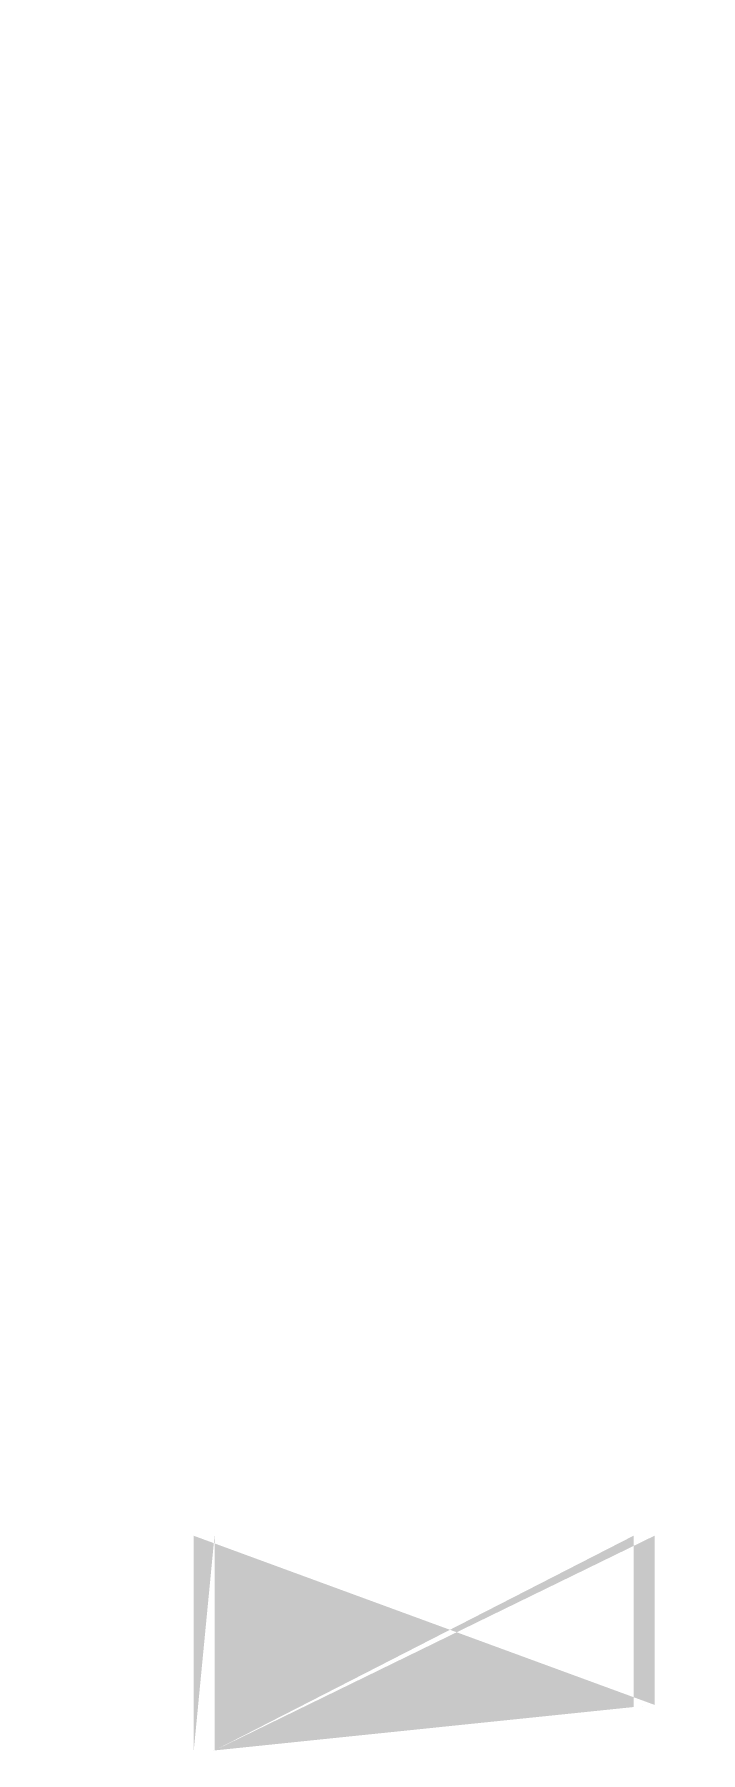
# Model space of a CAD drawing. Header units: millimetres. Extents: x 898 to 1196, y 229 to 443.
# Drawn here: x 898.46 to 906.41, y 282.91 to 303.4 of the extents above; entities that cross this region are included whole.
import ezdxf

# ---------------------------------------------------------------- set-up
doc = ezdxf.new("R2010")
doc.units = ezdxf.units.MM
doc.layers.add('p mur', color=7, linetype='Continuous', lineweight=40)

msp = doc.modelspace()

# ---------------------------------------------------------------- hatches: boundary and pattern name
at = {"layer": 'p mur'}
h = msp.add_hatch(color=256, dxfattribs=at)
h.dxf.hatch_style = 1
h.paths.add_polyline_path([(906.161, 296.247), (906.161, 293.347)], flags=0)
edge = h.paths.add_edge_path(flags=17)
edge.add_line((905.561, 296.347), (905.561, 296.247))
edge.add_line((905.561, 296.247), (906.161, 296.247))
edge.add_line((906.161, 293.347), (906.161, 296.247))
edge.add_line((905.461, 293.347), (906.161, 293.347))
edge.add_line((905.461, 293.347), (905.461, 293.247))
edge.add_line((905.461, 293.247), (906.161, 293.247))
edge.add_line((906.161, 293.247), (906.161, 285.747))
edge.add_line((906.161, 285.747), (905.611, 285.747))
edge.add_line((905.611, 285.747), (905.611, 285.497))
edge.add_line((905.611, 285.497), (906.411, 285.497))
edge.add_line((906.411, 285.497), (906.411, 303.397))
edge.add_line((906.411, 303.397), (899.811, 303.397))
edge.add_line((899.811, 303.397), (899.811, 298.597))
edge.add_line((899.811, 298.597), (898.461, 298.597))
edge.add_line((898.461, 298.597), (898.461, 290.497))
edge.add_line((898.461, 290.497), (899.811, 290.497))
edge.add_line((899.811, 290.497), (899.811, 285.497))
edge.add_line((899.811, 285.497), (900.611, 285.497))
edge.add_line((900.611, 285.497), (900.611, 285.747))
edge.add_line((900.611, 285.747), (900.061, 285.747))
edge.add_line((900.061, 285.747), (900.061, 290.747))
edge.add_line((900.061, 290.747), (898.711, 290.747))
edge.add_line((898.711, 290.747), (898.711, 293.247))
edge.add_line((898.711, 293.247), (904.561, 293.247))
edge.add_line((904.561, 293.247), (904.561, 293.347))
edge.add_line((904.561, 293.347), (898.711, 293.347))
edge.add_line((898.711, 293.347), (898.711, 298.347))
edge.add_line((898.711, 298.347), (900.061, 298.347))
edge.add_line((900.061, 298.347), (900.061, 303.147))
edge.add_line((900.061, 303.147), (906.161, 303.147))
edge.add_line((906.161, 303.147), (906.161, 300.247))
edge.add_line((906.161, 300.247), (905.561, 300.247))
edge.add_line((905.561, 300.247), (905.561, 300.147))
edge.add_line((905.561, 300.147), (906.161, 300.147))
edge.add_line((906.161, 300.147), (906.161, 296.347))
edge.add_line((906.161, 296.347), (905.561, 296.347))
edge = h.paths.add_edge_path(flags=17)
edge.add_line((905.561, 296.347), (905.561, 296.247))
edge.add_line((905.561, 296.347), (906.161, 296.347))
edge.add_line((906.161, 300.147), (906.161, 296.347))
edge.add_line((905.561, 300.147), (906.161, 300.147))
edge.add_line((905.561, 300.147), (905.561, 300.247))
edge.add_line((905.561, 300.247), (906.161, 300.247))
edge.add_line((906.161, 303.147), (906.161, 300.247))
edge.add_line((900.061, 303.147), (906.161, 303.147))
edge.add_line((900.061, 303.147), (900.061, 298.347))
edge.add_line((900.061, 298.347), (898.711, 298.347))
edge.add_line((898.711, 298.347), (898.711, 293.347))
edge.add_line((898.711, 293.347), (904.561, 293.347))
edge.add_line((904.561, 293.247), (904.561, 293.347))
edge.add_line((898.711, 293.247), (904.561, 293.247))
edge.add_line((898.711, 293.247), (898.711, 290.747))
edge.add_line((898.711, 290.747), (900.061, 290.747))
edge.add_line((900.061, 290.747), (900.061, 285.747))
edge.add_line((900.061, 285.747), (900.611, 285.747))
edge.add_line((900.611, 285.497), (900.611, 285.747))
edge.add_line((899.811, 285.497), (900.611, 285.497))
edge.add_line((899.811, 290.497), (899.811, 285.497))
edge.add_line((898.461, 290.497), (899.811, 290.497))
edge.add_line((898.461, 298.597), (898.461, 290.497))
edge.add_line((899.811, 298.597), (898.461, 298.597))
edge.add_line((899.811, 303.397), (899.811, 298.597))
edge.add_line((899.811, 303.397), (906.411, 303.397))
edge.add_line((906.411, 303.397), (906.411, 285.497))
edge.add_line((905.611, 285.497), (906.411, 285.497))
edge.add_line((905.611, 285.497), (905.611, 285.747))
edge.add_line((905.611, 285.747), (906.161, 285.747))
edge.add_line((906.161, 293.247), (906.161, 285.747))
edge.add_line((905.461, 293.247), (906.161, 293.247))
edge.add_line((905.461, 293.247), (905.461, 293.347))
edge.add_line((905.461, 293.347), (906.161, 293.347))
edge.add_line((906.161, 296.247), (906.161, 293.347))
edge.add_line((905.561, 296.247), (906.161, 296.247))
h.paths.add_polyline_path([(901.661, 300.347), (901.661, 300.147), (901.261, 300.147), (901.261, 301.947), (903.061, 301.947), (903.061, 300.147), (902.661, 300.147), (902.661, 300.347), (902.861, 300.347), (902.861, 301.747), (901.461, 301.747), (901.461, 300.347)], flags=0)
edge = h.paths.add_edge_path()
edge.add_line((905.611, 283.454), (905.861, 283.48))
edge.add_line((900.361, 282.911), (900.611, 282.937))
edge.add_line((905.861, 285.497), (905.861, 283.48))
edge.add_line((905.611, 285.497), (905.611, 283.454))
edge.add_line((900.361, 285.497), (900.361, 282.911))
edge.add_line((900.611, 285.497), (900.611, 282.937))
h = msp.add_hatch(color=256, dxfattribs=at)
h.dxf.hatch_style = 1
h.paths.add_polyline_path([(906.161, 296.247), (906.161, 293.347)], flags=0)
edge = h.paths.add_edge_path(flags=17)
edge.add_line((905.561, 296.347), (905.561, 296.247))
edge.add_line((905.561, 296.247), (906.161, 296.247))
edge.add_line((906.161, 293.347), (906.161, 296.247))
edge.add_line((905.461, 293.347), (906.161, 293.347))
edge.add_line((905.461, 293.347), (905.461, 293.247))
edge.add_line((905.461, 293.247), (906.161, 293.247))
edge.add_line((906.161, 293.247), (906.161, 285.747))
edge.add_line((906.161, 285.747), (905.611, 285.747))
edge.add_line((905.611, 285.747), (905.611, 285.497))
edge.add_line((905.611, 285.497), (906.411, 285.497))
edge.add_line((906.411, 285.497), (906.411, 303.397))
edge.add_line((906.411, 303.397), (899.811, 303.397))
edge.add_line((899.811, 303.397), (899.811, 298.597))
edge.add_line((899.811, 298.597), (898.461, 298.597))
edge.add_line((898.461, 298.597), (898.461, 290.497))
edge.add_line((898.461, 290.497), (899.811, 290.497))
edge.add_line((899.811, 290.497), (899.811, 285.497))
edge.add_line((899.811, 285.497), (900.611, 285.497))
edge.add_line((900.611, 285.497), (900.611, 285.747))
edge.add_line((900.611, 285.747), (900.061, 285.747))
edge.add_line((900.061, 285.747), (900.061, 290.747))
edge.add_line((900.061, 290.747), (898.711, 290.747))
edge.add_line((898.711, 290.747), (898.711, 293.247))
edge.add_line((898.711, 293.247), (904.561, 293.247))
edge.add_line((904.561, 293.247), (904.561, 293.347))
edge.add_line((904.561, 293.347), (898.711, 293.347))
edge.add_line((898.711, 293.347), (898.711, 298.347))
edge.add_line((898.711, 298.347), (900.061, 298.347))
edge.add_line((900.061, 298.347), (900.061, 303.147))
edge.add_line((900.061, 303.147), (906.161, 303.147))
edge.add_line((906.161, 303.147), (906.161, 300.247))
edge.add_line((906.161, 300.247), (905.561, 300.247))
edge.add_line((905.561, 300.247), (905.561, 300.147))
edge.add_line((905.561, 300.147), (906.161, 300.147))
edge.add_line((906.161, 300.147), (906.161, 296.347))
edge.add_line((906.161, 296.347), (905.561, 296.347))
edge = h.paths.add_edge_path(flags=17)
edge.add_line((905.561, 296.347), (905.561, 296.247))
edge.add_line((905.561, 296.347), (906.161, 296.347))
edge.add_line((906.161, 300.147), (906.161, 296.347))
edge.add_line((905.561, 300.147), (906.161, 300.147))
edge.add_line((905.561, 300.147), (905.561, 300.247))
edge.add_line((905.561, 300.247), (906.161, 300.247))
edge.add_line((906.161, 303.147), (906.161, 300.247))
edge.add_line((900.061, 303.147), (906.161, 303.147))
edge.add_line((900.061, 303.147), (900.061, 298.347))
edge.add_line((900.061, 298.347), (898.711, 298.347))
edge.add_line((898.711, 298.347), (898.711, 293.347))
edge.add_line((898.711, 293.347), (904.561, 293.347))
edge.add_line((904.561, 293.247), (904.561, 293.347))
edge.add_line((898.711, 293.247), (904.561, 293.247))
edge.add_line((898.711, 293.247), (898.711, 290.747))
edge.add_line((898.711, 290.747), (900.061, 290.747))
edge.add_line((900.061, 290.747), (900.061, 285.747))
edge.add_line((900.061, 285.747), (900.611, 285.747))
edge.add_line((900.611, 285.497), (900.611, 285.747))
edge.add_line((899.811, 285.497), (900.611, 285.497))
edge.add_line((899.811, 290.497), (899.811, 285.497))
edge.add_line((898.461, 290.497), (899.811, 290.497))
edge.add_line((898.461, 298.597), (898.461, 290.497))
edge.add_line((899.811, 298.597), (898.461, 298.597))
edge.add_line((899.811, 303.397), (899.811, 298.597))
edge.add_line((899.811, 303.397), (906.411, 303.397))
edge.add_line((906.411, 303.397), (906.411, 285.497))
edge.add_line((905.611, 285.497), (906.411, 285.497))
edge.add_line((905.611, 285.497), (905.611, 285.747))
edge.add_line((905.611, 285.747), (906.161, 285.747))
edge.add_line((906.161, 293.247), (906.161, 285.747))
edge.add_line((905.461, 293.247), (906.161, 293.247))
edge.add_line((905.461, 293.247), (905.461, 293.347))
edge.add_line((905.461, 293.347), (906.161, 293.347))
edge.add_line((906.161, 296.247), (906.161, 293.347))
edge.add_line((905.561, 296.247), (906.161, 296.247))
h.paths.add_polyline_path([(901.661, 300.347), (901.661, 300.147), (901.261, 300.147), (901.261, 301.947), (903.061, 301.947), (903.061, 300.147), (902.661, 300.147), (902.661, 300.347), (902.861, 300.347), (902.861, 301.747), (901.461, 301.747), (901.461, 300.347)], flags=0)
edge = h.paths.add_edge_path()
edge.add_line((905.611, 283.454), (905.861, 283.48))
edge.add_line((900.361, 282.911), (900.611, 282.937))
edge.add_line((905.861, 285.497), (905.861, 283.48))
edge.add_line((905.611, 285.497), (905.611, 283.454))
edge.add_line((900.361, 285.497), (900.361, 282.911))
edge.add_line((900.611, 285.497), (900.611, 282.937))

doc.saveas('drawing.dxf')
